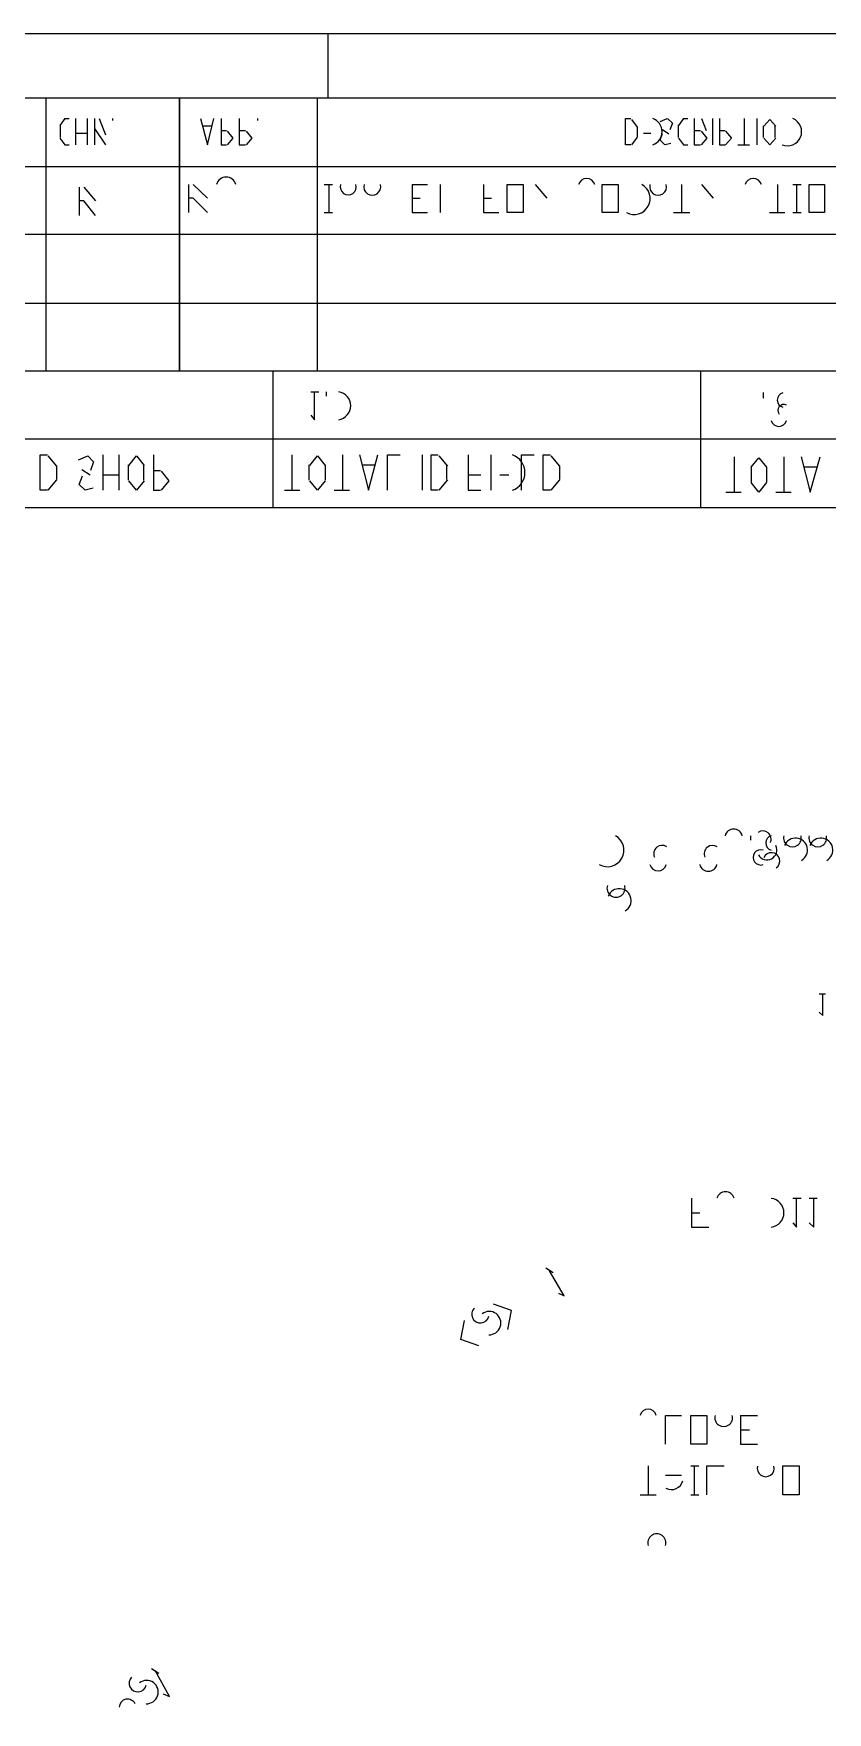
# Model space of a CAD drawing. Header units: millimetres. Extents: x 6 to 1147, y -20 to 811.
# Drawn here: x 539 to 644.3, y 588.2 to 811 of the extents above; entities that cross this region are included whole.
import ezdxf

# ---------------------------------------------------------------- set-up
doc = ezdxf.new("R2010")
doc.units = ezdxf.units.MM
for name, color, linetype in [('ARCS', 4, 'Continuous'), ('CURVES', 6, 'Continuous'), ('LINES', 7, 'Continuous'), ('RECTANGLES', 3, 'Continuous')]:
    doc.layers.add(name, color=color, linetype=linetype)

msp = doc.modelspace()

# ---------------------------------------------------------------- linework, layer by layer
at = {"layer": 'ARCS'}
for centre, radius, start, end in [((620.56, 797.98), 1.84, 289.0256, 70.9744), ((639.04, 797.98), 1.88, 247.5206, 67.5206), ((564.58, 790.66), 1.3, 13.3925, 166.6075), ((580.78, 790.66), 1.06, 163.6105, 16.3895), ((583.96, 790.66), 1.12, 164.4759, 15.5241), ((612.4, 790.66), 1.12, 15.5241, 164.4759), ((618.7, 789.1), 2.12, 241.2602, 61.2602), ((621.88, 790.66), 1.12, 164.4759, 15.5241), ((634.51, 790.66), 1.12, 15.9454, 164.876), ((579.22, 761.62), 1.88, 279.1623, 80.8377), ((638.68, 762.37), 0.99, 104.4703, 256.373), ((638.56, 760.99), 0.791, 64.359, 216.8699), ((637.9, 759.94), 1.06, 196.3895, 343.6105), ((601.72, 752.74), 2.49, 289.7468, 70.2532), ((544.81, 589.24), 136.52, 150.049, 150.049), ((600.82, 647.14), 59.31, 150.3486, 150.3486), ((615.16, 702.64), 2.2, 240.6422, 60.6422), ((631.9, 704.26), 1.18, 14.7436, 165.2564), ((635.77, 704.08), 1.11, 336.6148, 124.1597), ((637.18, 703.6), 1.01, 107.354, 252.646), ((639.7, 704.26), 1.18, 165.2564, 14.7436), ((640.12, 702.67), 1.58, 299.1676, 158.0089), ((643.06, 704.26), 1.18, 165.2564, 14.7436), ((643.48, 702.67), 1.58, 299.1676, 158.0089), ((616.33, 699.1), 3.33, 181.0322, 181.0322), ((622.42, 702.16), 1.12, 57.2648, 202.8337), ((629.11, 702.16), 1.11, 55.8403, 203.3852), ((635.5, 701.68), 1.01, 72.646, 287.354), ((636.34, 702.64), 1.29, 207.7585, 27.7585), ((636.91, 701.2), 1.11, 304.1597, 156.6148), ((614.65, 698.98), 1.65, 177.9174, 177.9174), ((621.88, 701.02), 1.12, 195.5241, 344.4759), ((628.54, 701.02), 1.18, 194.7436, 345.2564), ((612.91, 695.92), 3.12, 90.5509, 90.5509), ((616.3, 697.6), 1.2, 162.4744, 17.5256), ((616.72, 695.95), 1.58, 299.1676, 158.0089), ((619.69, 696.01), 3.15, 270.5457, 270.5457), ((619.63, 697.48), 1.44, 268.8065, 268.8065), ((612.97, 694.42), 1.5, 88.8542, 88.8542), ((616.33, 692.83), 3.39, 0.507, 0.507), ((617.98, 692.89), 1.62, 358.9391, 358.9391), ((667.45, 643.45), 28.5, 300.6949, 300.6949), ((635.77, 657.61), 11.73, 180.1465, 180.1465), ((629.89, 657.55), 5.85, 179.7062, 179.7062), ((635.83, 651.43), 11.73, 0.1465, 0.1465), ((575.41, 631.81), 29.66, 149.414, 149.414), ((624.07, 654.52), 3.12, 90.5509, 90.5509), ((630.82, 656.14), 1.18, 14.7436, 165.2564), ((641.65, 651.49), 5.79, 359.7031, 359.7031), ((636.64, 654.52), 1.93, 277.125, 82.875), ((624.13, 653.02), 1.5, 88.8542, 88.8542), ((607.57, 648.13), 3.4, 150.9454, 150.9454), ((606.07, 647.2), 1.69, 150.2551, 150.2551), ((612.04, 647.26), 3.06, 241.9275, 241.9275), ((611.23, 648.43), 1.39, 237.3391, 237.3391), ((606.16, 643.75), 3.09, 59.7036, 59.7036), ((610.66, 642.88), 3.39, 330.2551, 330.2551), ((606.97, 642.55), 1.44, 58.627, 58.627), ((612.01, 643.75), 1.57, 329.0362, 329.0362), ((488.89, 582.7), 59.66, 150.2766, 150.2766), ((598.3, 641.05), 1.15, 133.9191, 346.6755), ((599.47, 639.88), 1.55, 268.8065, 126.8699), ((620.56, 627.34), 1.12, 15.5241, 164.4759), ((630.58, 627.34), 1.18, 165.2564, 14.7436), ((485.74, 555.07), 68.24, 150.0083, 150.0083), ((545.23, 613.99), 5.44, 143.0669, 143.0669), ((545.23, 614.89), 4.95, 151.4172, 151.4172), ((545.17, 615.4), 4.78, 339.4018, 339.4018), ((544.69, 615.22), 4.26, 339.3968, 339.3968), ((636.16, 620.62), 1.12, 164.4759, 15.5241), ((544.78, 613.99), 4.87, 143.2714, 143.2714), ((544.3, 613.84), 4.25, 143.6156, 143.6156), ((543.82, 613.66), 3.61, 144.4623, 144.4623), ((543.79, 614.38), 3.34, 337.816, 337.816), ((544.27, 614.83), 3.8, 340.133, 340.133), ((545.89, 615.7), 1.88, 335.4804, 335.4804), ((546.58, 616.18), 2.17, 335.556, 335.556), ((547.3, 616.45), 2.43, 335.9657, 335.9657), ((621.64, 615.25), 3.36, 180.5116, 180.5116), ((623.65, 619.36), 1.58, 242.5603, 345.0686), ((542.89, 611.95), 3.07, 140.553, 140.553), ((542.68, 612.13), 2.79, 140.6673, 140.6673), ((542.89, 613.36), 2.77, 148.7173, 148.7173), ((543.46, 613.45), 3.13, 145.5481, 145.5481), ((542.98, 613.3), 2.51, 146.6894, 146.6894), ((543.43, 614.02), 2.91, 339.513, 339.513), ((542.95, 613.6), 2.4, 339.5277, 339.5277), ((542.59, 613.36), 2.02, 339.1455, 339.1455), ((542.62, 613.21), 2.03, 148.8912, 148.8912), ((543.43, 613.93), 1.06, 331.2602, 331.2602), ((543.97, 614.23), 1.25, 332.8189, 332.8189), ((544.69, 614.74), 1.5, 333.9465, 333.9465), ((545.23, 615.22), 1.72, 332.9873, 332.9873), ((618.31, 612.1), 3.06, 90.5617, 90.5617), ((619.93, 615.19), 1.65, 178.9584, 178.9584), ((625.06, 612.19), 3.09, 271.1124, 271.1124), ((624.94, 613.69), 1.47, 267.6627, 267.6627), ((540.79, 612.16), 1.44, 273.5763, 273.5763), ((540.79, 612.28), 1.32, 273.9005, 273.9005), ((540.61, 612.91), 0.934, 264.4725, 264.4725), ((540.79, 612.25), 1.11, 274.6355, 274.6355), ((540.61, 612.97), 0.875, 264.0939, 264.0939), ((540.61, 612.88), 0.845, 263.8845, 263.8845), ((542.44, 612.19), 2.49, 140.371, 140.371), ((540.79, 612.16), 0.845, 276.1155, 276.1155), ((540.61, 612.61), 0.636, 261.8699, 261.8699), ((542.2, 612.16), 2.21, 139.3987, 139.3987), ((540.61, 612.58), 0.547, 260.5377, 260.5377), ((542.02, 612.16), 1.92, 141.3402, 141.3402), ((540.79, 612.22), 0.666, 277.7652, 277.7652), ((541.78, 612.22), 1.62, 141.009, 141.009), ((541.6, 612.34), 1.33, 144.1623, 144.1623), ((541.36, 612.34), 1.07, 141.8428, 141.8428), ((542.11, 613), 1.53, 336.9487, 336.9487), ((542.17, 613.06), 1.45, 152.9044, 152.9044), ((542.71, 613.45), 0.793, 330.5241, 330.5241), ((540.79, 611.32), 0.964, 275.3558, 275.3558), ((540.61, 611.71), 0.577, 261.0274, 261.0274), ((618.37, 610.63), 1.47, 88.8309, 88.8309), ((621.73, 609.07), 3.39, 0.507, 0.507), ((621.7, 610.72), 1.2, 342.4744, 197.5256), ((623.32, 609.13), 1.56, 358.8983, 358.8983), ((552.85, 592.09), 1.14, 135, 346.3287), ((554.02, 590.92), 1.55, 267.6141, 127.6942), ((551.5, 588.85), 1.13, 26.5651, 175.9144)]:
    msp.add_arc(centre, radius, start, end, dxfattribs=at)
at = {"layer": 'CURVES'}
for p, q in [((558.4, 766.24), (558.4, 802.48)), ((558.4, 802.48), (558.4, 766.24)), ((542.56, 798.82), (543.22, 799.72)), ((561.16, 799.72), (562.12, 796.24)), ((562.12, 796.24), (562.96, 799.72)), ((563.92, 799.72), (563.92, 796.24)), ((564.7, 798.04), (565.48, 797.14)), ((566.32, 799.72), (566.32, 796.24)), ((567.22, 798.04), (568, 797.14)), ((617.56, 796.24), (617.56, 799.72)), ((618.34, 799.6), (619.12, 798.58)), ((622.14, 796.84), (622.48, 797.72)), ((622.15, 799.33), (623.07, 799.72)), ((623.14, 799.72), (623.78, 799.12)), ((623.78, 799.12), (623.44, 798.24)), ((624.64, 798.82), (625.3, 799.72)), ((626.68, 799.72), (626.68, 796.24)), ((627.58, 798.04), (628.36, 797.14)), ((630.04, 799.72), (630.04, 796.24)), ((630.82, 798.04), (631.6, 797.14)), ((635.92, 798.7), (636.7, 799.6)), ((636.7, 799.6), (637.48, 798.7)), ((543.22, 796.24), (542.56, 797.14)), ((563.92, 796.24), (564.64, 796.24)), ((565.48, 797.14), (564.7, 796.24)), ((566.32, 796.24), (567.16, 796.24)), ((568, 797.14), (567.22, 796.24)), ((618.28, 796.24), (617.56, 796.24)), ((619.12, 797.26), (618.34, 796.24)), ((622.78, 796.24), (622.14, 796.84)), ((623.57, 796.43), (622.8, 796.24)), ((625.3, 796.24), (624.64, 797.14)), ((626.68, 796.24), (627.52, 796.24)), ((628.36, 797.14), (627.58, 796.24)), ((630.04, 796.24), (630.76, 796.24)), ((631.6, 797.14), (630.82, 796.24)), ((636.7, 796.24), (635.92, 797.14)), ((637.48, 797.14), (636.7, 796.24)), ((589.24, 790.96), (589.24, 787.24)), ((598.72, 790.96), (598.72, 787.24)), ((545.68, 788.8), (545.08, 788.8)), ((547.24, 786.88), (545.68, 788.8)), ((560.2, 789.16), (559.6, 789.16)), ((562.12, 787.24), (560.2, 789.16)), ((589.24, 787.24), (591.28, 787.24)), ((598.72, 787.24), (600.76, 787.24)), ((576.28, 759.76), (576.28, 763.48)), ((575.8, 760.36), (576.28, 759.76)), ((539.92, 750.4), (539.92, 755.08)), ((540.94, 754.96), (542.08, 753.58)), ((545.01, 754.44), (546.25, 754.96)), ((546.22, 754.96), (546.98, 754.18)), ((546.98, 754.18), (546.57, 753.03)), ((551.68, 753.7), (552.7, 754.96)), ((552.7, 754.96), (553.72, 753.7)), ((554.92, 755.08), (554.92, 750.4)), ((575.68, 753.7), (576.7, 754.96)), ((576.7, 754.96), (577.72, 753.7)), ((582.28, 755.08), (583.48, 750.4)), ((583.48, 750.4), (584.68, 755.08)), ((586, 750.4), (586, 755.08)), ((586, 755.08), (587.68, 755.08)), ((591.76, 750.4), (591.76, 755.08)), ((592.78, 754.96), (593.92, 753.58)), ((596.68, 755.08), (596.68, 750.4)), ((603.76, 750.4), (603.76, 755.08)), ((603.76, 755.08), (605.44, 755.08)), ((606.64, 750.4), (606.64, 755.08)), ((607.66, 754.96), (608.8, 753.58)), ((634.24, 753.46), (635.26, 754.72)), ((635.26, 754.72), (636.28, 753.46)), ((640.84, 754.84), (642.04, 750.16)), ((642.04, 750.16), (643.36, 754.84)), ((542.08, 751.78), (540.94, 750.4)), ((545.1, 751.18), (545.51, 752.33)), ((545.86, 750.4), (545.1, 751.18)), ((552.7, 750.4), (551.68, 751.66)), ((553.72, 751.66), (552.7, 750.4)), ((555.94, 752.92), (556.96, 751.66)), ((556.96, 751.66), (555.94, 750.4)), ((576.7, 750.4), (575.68, 751.66)), ((577.72, 751.66), (576.7, 750.4)), ((593.92, 751.78), (592.78, 750.4)), ((608.8, 751.78), (607.66, 750.4)), ((635.26, 750.16), (634.24, 751.42)), ((636.28, 751.42), (635.26, 750.16)), ((540.88, 750.4), (539.92, 750.4)), ((546.92, 750.66), (545.89, 750.4)), ((554.92, 750.4), (555.88, 750.4)), ((592.72, 750.4), (591.76, 750.4)), ((596.68, 750.4), (598.36, 750.4)), ((607.6, 750.4), (606.64, 750.4)), ((643.72, 680.68), (643.72, 683.56)), ((643.24, 681.16), (643.72, 680.68)), ((626.32, 656.44), (626.32, 652.6)), ((640.24, 652.6), (640.24, 656.44)), ((642.52, 652.6), (642.52, 656.44)), ((639.76, 653.2), (640.24, 652.6)), ((641.92, 653.2), (642.52, 652.6)), ((626.32, 652.6), (628.6, 652.6)), ((609.4, 643.48), (607.48, 646.84)), ((608.68, 643.84), (609.4, 643.48)), ((602.44, 641.56), (600.04, 642.4)), ((595.72, 637.72), (596.2, 640.24)), ((601.96, 639.04), (602.44, 641.56)), ((598.12, 636.88), (595.72, 637.72)), ((622.84, 623.8), (622.84, 627.64)), ((622.84, 627.64), (625, 627.64)), ((632.8, 627.64), (632.8, 623.8)), ((632.8, 623.8), (635.08, 623.8)), ((628.36, 617.08), (628.36, 620.92)), ((628.36, 620.92), (630.64, 620.92)), ((557.08, 590.32), (555.16, 593.8)), ((556.24, 590.68), (557.08, 590.32))]:
    msp.add_line(p, q, dxfattribs=at)
at = {"layer": 'LINES'}
for p, q in [((578.08, 811), (578.08, 802.48)), ((540.64, 802.48), (540.64, 766.24)), ((569.8, 802.48), (884.08, 802.48)), ((576.64, 802.48), (576.64, 766.24)), ((542.56, 798.88), (542.56, 797.2)), ((543.16, 799.72), (543.76, 799.72)), ((544.6, 799.72), (544.6, 796.24)), ((544.6, 797.8), (546.16, 797.8)), ((546.16, 799.72), (546.16, 796.24)), ((547.12, 799.72), (547.12, 796.24)), ((547.12, 798.4), (548.56, 796.24)), ((547.72, 799.72), (548.56, 797.56)), ((549.52, 799.72), (549.52, 799.48)), ((561.4, 798.76), (562.72, 798.76)), ((563.92, 798.16), (564.64, 798.16)), ((566.32, 798.16), (567.16, 798.16)), ((568.72, 799.72), (568.72, 799.48)), ((617.56, 799.72), (618.28, 799.72)), ((619.12, 798.64), (619.12, 797.32)), ((619.96, 797.8), (620.92, 797.8)), ((622.48, 798.28), (623.32, 797.68)), ((624.52, 798.88), (624.52, 797.2)), ((625.24, 799.72), (625.84, 799.72)), ((626.68, 798.16), (627.52, 798.16)), ((627.64, 799.72), (628.24, 798.16)), ((629.08, 799.72), (629.08, 796.24)), ((630.04, 798.16), (630.76, 798.16)), ((633.28, 799.72), (633.28, 796.24)), ((634.96, 799.72), (634.96, 796.24)), ((635.8, 798.76), (635.8, 797.2)), ((637.36, 798.76), (637.36, 797.2)), ((543.16, 796.24), (543.76, 796.24)), ((625.24, 796.24), (625.84, 796.24)), ((632.44, 796.24), (634, 796.24)), ((318.76, 793.36), (672.16, 793.36)), ((559.6, 790.96), (559.6, 787.24)), ((560.2, 790.96), (562.12, 789.16)), ((577.6, 790.96), (578.68, 790.96)), ((578.2, 790.96), (578.2, 787.24)), ((589.24, 790.96), (591.28, 790.96)), ((592.96, 790.96), (592.96, 787.24)), ((605.56, 790.96), (607.12, 789.16)), ((625, 790.96), (625, 787.24)), ((627.64, 790.96), (629.2, 789.16)), ((637.72, 790.96), (637.72, 787.24)), ((639.76, 790.96), (640.84, 790.96)), ((640.24, 790.96), (640.24, 787.24)), ((545.08, 790.6), (545.08, 786.88)), ((545.68, 790.6), (547.24, 788.8)), ((589.24, 789.16), (590.32, 789.16)), ((598.72, 789.16), (599.8, 789.16)), ((577.6, 787.24), (578.68, 787.24)), ((623.92, 787.24), (626.08, 787.24)), ((636.64, 787.24), (638.68, 787.24)), ((639.76, 787.24), (640.84, 787.24)), ((491.68, 784.36), (672.16, 784.36)), ((318.76, 775.24), (672.16, 775.24)), ((318.76, 766.24), (672.16, 766.24)), ((570.76, 766.24), (570.76, 748.12)), ((627.52, 766.24), (627.52, 748.12)), ((575.8, 763.48), (576.88, 763.48)), ((577.84, 763.48), (577.84, 762.88)), ((635.8, 763.36), (635.8, 762.64)), ((318.76, 757.24), (672.16, 757.24)), ((539.92, 755.08), (540.88, 755.08)), ((542.08, 753.64), (542.08, 751.84)), ((545.44, 753.16), (546.52, 752.44)), ((548.2, 755.08), (548.2, 750.4)), ((550.36, 755.08), (550.36, 750.4)), ((551.56, 753.76), (551.56, 751.72)), ((553.6, 753.76), (553.6, 751.72)), ((554.92, 753.04), (555.88, 753.04)), ((573.28, 755.08), (573.28, 750.4)), ((575.56, 753.76), (575.56, 751.72)), ((577.72, 753.76), (577.72, 751.72)), ((580, 755.08), (580, 750.4)), ((582.64, 753.76), (584.32, 753.76)), ((590.56, 755.08), (590.56, 750.4)), ((591.76, 755.08), (592.72, 755.08)), ((593.8, 753.64), (593.8, 751.84)), ((599.68, 755.08), (599.68, 750.4)), ((606.64, 755.08), (607.6, 755.08)), ((608.8, 753.64), (608.8, 751.84)), ((631.96, 754.84), (631.96, 750.16)), ((634.24, 753.52), (634.24, 751.48)), ((636.28, 753.52), (636.28, 751.48)), ((638.56, 754.84), (638.56, 750.16)), ((641.2, 753.52), (642.88, 753.52)), ((548.2, 752.44), (550.36, 752.44)), ((596.68, 752.44), (598.36, 752.44)), ((600.88, 752.44), (602.08, 752.44)), ((572.32, 750.4), (574.36, 750.4)), ((578.92, 750.4), (580.96, 750.4)), ((630.88, 750.16), (632.92, 750.16)), ((637.48, 750.16), (639.52, 750.16)), ((52.24, 748.12), (1137.16, 748.12)), ((634.12, 704.56), (634.12, 703.96)), ((643.24, 683.56), (644.08, 683.56)), ((639.76, 656.44), (640.84, 656.44)), ((641.92, 656.44), (643, 656.44)), ((626.32, 654.52), (627.4, 654.52)), ((607, 647.2), (607.96, 646.6)), ((632.8, 627.64), (635.08, 627.64)), ((632.8, 625.72), (634, 625.72)), ((620.56, 620.92), (620.56, 617.08)), ((622.84, 619.72), (625, 619.72)), ((626.2, 620.92), (627.28, 620.92)), ((626.68, 620.92), (626.68, 617.08)), ((619.48, 617.08), (621.64, 617.08)), ((626.2, 617.08), (627.28, 617.08)), ((554.68, 594.04), (555.64, 593.44))]:
    msp.add_line(p, q, dxfattribs=at)
at = {"layer": 'RECTANGLES'}
for p, q in [((42.88, 811), (1146.64, 811)), ((52.24, 802.48), (1137.16, 802.48)), ((601.84, 790.96), (604, 790.96)), ((601.84, 787.24), (601.84, 790.96)), ((604, 790.96), (604, 787.24)), ((614.44, 790.96), (616.6, 790.96)), ((614.44, 787.24), (614.44, 790.96)), ((616.6, 790.96), (616.6, 787.24)), ((641.92, 790.96), (643.96, 790.96)), ((641.92, 787.24), (641.92, 790.96)), ((643.96, 790.96), (643.96, 787.24)), ((604, 787.24), (601.84, 787.24)), ((616.6, 787.24), (614.44, 787.24)), ((643.96, 787.24), (641.92, 787.24)), ((626.2, 627.64), (628.36, 627.64)), ((626.2, 623.8), (626.2, 627.64)), ((628.36, 627.64), (628.36, 623.8)), ((628.36, 623.8), (626.2, 623.8)), ((638.44, 620.92), (640.6, 620.92)), ((638.44, 617.08), (638.44, 620.92)), ((640.6, 620.92), (640.6, 617.08)), ((640.6, 617.08), (638.44, 617.08))]:
    msp.add_line(p, q, dxfattribs=at)

doc.saveas('drawing.dxf')
